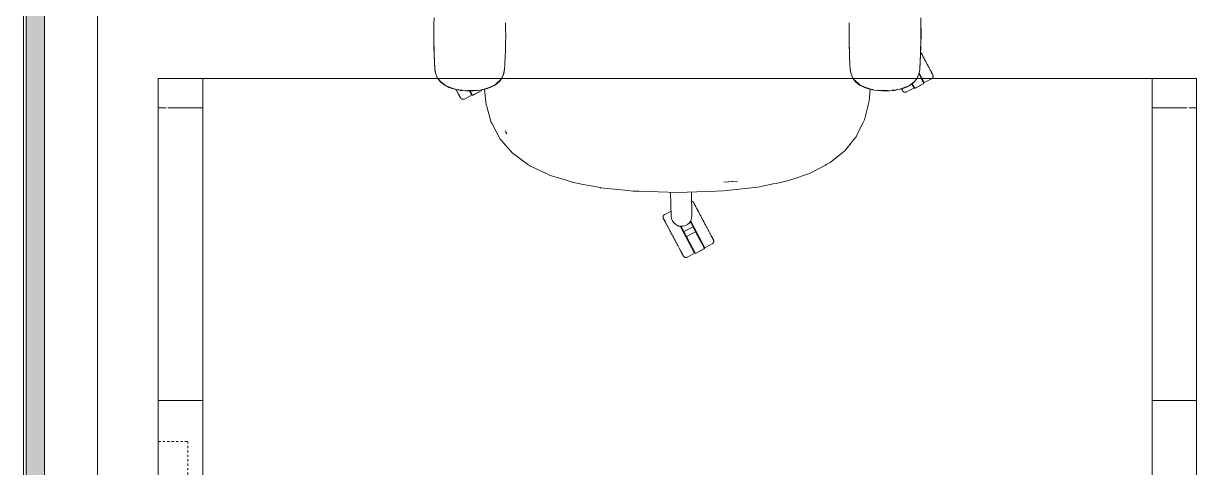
# Model space of a CAD drawing. Header units: millimetres. Extents: x 155927 to 295199, y -4084 to 97293.
# Drawn here: x 162751 to 164333, y 17611 to 18211 of the extents above; entities that cross this region are included whole.
import ezdxf

# ---------------------------------------------------------------- set-up
doc = ezdxf.new("R2010")
doc.units = ezdxf.units.MM
doc.header["$MEASUREMENT"] = 0
doc.linetypes.add('Dash', pattern=[6, 3, -3])
for name, color, linetype, lineweight in [('A-GLAZ-CURT', 7, 'CONTINUOUS', 9), ('A-GLAZ-CWMG', 7, 'CONTINUOUS', 9), ('G-IMPT', 8, 'CONTINUOUS', 9), ('I-FURN', 8, 'CONTINUOUS', 9), ('I-FURN-HDLN', 8, 'Dash', 9)]:
    doc.layers.add(name, color=color, linetype=linetype, lineweight=lineweight)

msp = doc.modelspace()

# ---------------------------------------------------------------- hatches: boundary and pattern name
at = {"layer": 'A-GLAZ-CURT'}
msp.add_hatch(color=256, dxfattribs=at).paths.add_polyline_path([(162779.3, 17507.6), (162779.3, 18357.6), (162754.3, 18357.6), (162754.3, 17507.6)], flags=0)

# ---------------------------------------------------------------- linework, layer by layer
at = {"layer": 'A-GLAZ-CURT', "lineweight": 20}
for p, q in [((162754.3, 18357.6), (162754.3, 17507.6)), ((162779.3, 17507.6), (162779.3, 18357.6))]:
    msp.add_line(p, q, dxfattribs=at)
at = {"layer": 'A-GLAZ-CWMG'}
for p, q in [((162750.8, 17507.6), (162750.8, 18357.6)), ((162850.8, 17507.6), (162850.8, 18357.6))]:
    msp.add_line(p, q, dxfattribs=at)
at = {"layer": 'G-IMPT'}
for p, q in [((163304.2, 18210.1), (163304.1, 18199.3)), ((163304.2, 18210.1), (163304.4, 18218.6)), ((163304.2, 18210.1), (163304.2, 18190)), ((163304.2, 18210.1), (163304.3, 18180.1)), ((163401, 18211.5), (163401, 18206)), ((163864.2, 18211.5), (163864.2, 18206)), ((163961, 18210.1), (163960.8, 18218.6)), ((163961, 18210.1), (163960.9, 18180.1)), ((163961, 18210.1), (163961, 18190)), ((163961, 18210.1), (163961.1, 18199.3)), ((163304.3, 18180.1), (163304.1, 18199.3)), ((163401.1, 18191.3), (163401, 18206)), ((163401, 18186.8), (163401.1, 18191.3)), ((163864.2, 18191.3), (163864.2, 18206)), ((163864.2, 18186.8), (163864.2, 18191.3)), ((163960.9, 18180.1), (163961.1, 18199.3)), ((163304.2, 18190), (163304.2, 18187.9)), ((163304.2, 18190), (163304.3, 18180.1)), ((163304.2, 18190), (163304.7, 18168.6)), ((163304.2, 18190), (163304.6, 18169.8)), ((163304.3, 18180.1), (163304.7, 18168.6)), ((163401, 18186.8), (163400.6, 18171.1)), ((163400.7, 18174.5), (163400.8, 18177.9)), ((163400.8, 18180.1), (163400.8, 18177.9)), ((163864.2, 18186.8), (163864.6, 18171.1)), ((163864.4, 18180.1), (163864.4, 18177.9)), ((163864.5, 18174.5), (163864.4, 18177.9)), ((163961, 18190), (163960.5, 18168.6)), ((163960.9, 18180.1), (163960.5, 18168.6)), ((163961, 18190), (163960.6, 18169.8)), ((163961, 18190), (163960.9, 18180.1)), ((163961, 18190), (163961, 18187.9)), ((163961, 18187.9), (163961, 18186)), ((163304.7, 18168.6), (163304.6, 18169.8)), ((163304.6, 18169.8), (163305.7, 18148)), ((163304.6, 18169.8), (163305.6, 18149.6)), ((163304.7, 18168.6), (163305.7, 18148)), ((163399.9, 18155), (163400.5, 18167.6)), ((163400.6, 18171.1), (163400.5, 18167.6)), ((163864.6, 18171.1), (163864.7, 18167.6)), ((163865.3, 18155), (163864.7, 18167.6)), ((163960.6, 18169.8), (163959.5, 18148)), ((163960.5, 18168.6), (163959.5, 18148)), ((163960.6, 18169.8), (163959.6, 18149.6)), ((163960.5, 18168.6), (163960.6, 18169.8)), ((163305.7, 18148), (163305.6, 18149.6)), ((163305.7, 18148), (163306, 18146.3)), ((163306.4, 18144.1), (163305.8, 18148)), ((163306.4, 18143.9), (163306, 18146.3)), ((163306.4, 18144.1), (163308.8, 18137.9)), ((163306.4, 18143.9), (163306.8, 18142.6)), ((163399.1, 18145.4), (163398, 18141.4)), ((163398.2, 18142.2), (163399.6, 18149.6)), ((163399.6, 18149.4), (163399.1, 18145.4)), ((163399.9, 18155), (163399.6, 18149.4)), ((163865.3, 18155), (163865.6, 18149.4)), ((163867, 18142.2), (163865.6, 18149.6)), ((163865.6, 18149.4), (163866.1, 18145.4)), ((163866.1, 18145.4), (163867.2, 18141.4)), ((163958.8, 18144.1), (163956.4, 18137.9)), ((163958.8, 18143.9), (163958.4, 18142.6)), ((163958.8, 18144.1), (163959.4, 18148)), ((163958.8, 18143.9), (163959.2, 18146.3)), ((163959.5, 18148), (163959.2, 18146.3)), ((163959.5, 18148), (163959.6, 18149.6)), ((163308.2, 18139), (163306.8, 18142.6)), ((163308.2, 18139), (163309.4, 18136.7)), ((163308.8, 18137.9), (163309.7, 18136.7)), ((163309.4, 18136.7), (163310.1, 18135.5)), ((163309.7, 18136.7), (163313, 18132.3)), ((163310.1, 18135.5), (163313.2, 18131.8)), ((163313, 18132.3), (163319.8, 18127.1)), ((163316.2, 18129.1), (163313.2, 18131.8)), ((163320.3, 18126.5), (163316.2, 18129.1)), ((163384.3, 18126.8), (163385.8, 18127.7)), ((163384.8, 18126.4), (163386.2, 18127.2)), ((163389.7, 18129.7), (163386.2, 18127.2)), ((163386.6, 18128.2), (163389.7, 18130)), ((163387.6, 18128.8), (163395, 18135.7)), ((163387.6, 18128.8), (163389.1, 18130.1)), ((163389.3, 18130.3), (163392.8, 18133.3)), ((163389.7, 18130), (163395, 18135.7)), ((163392.7, 18132.5), (163389.7, 18129.7)), ((163392.7, 18132.5), (163393.8, 18133.9)), ((163395, 18135.7), (163392.8, 18133.3)), ((163395.8, 18136.7), (163393.8, 18133.9)), ((163396.1, 18138), (163395.5, 18136.7)), ((163396, 18137.1), (163398, 18141.4)), ((163396.1, 18138), (163398.2, 18142.2)), ((163869.1, 18138), (163867, 18142.2)), ((163869.2, 18137.1), (163867.2, 18141.4)), ((163869.1, 18138), (163869.7, 18136.7)), ((163869.4, 18136.7), (163871.4, 18133.9)), ((163875.5, 18130), (163870.2, 18135.7)), ((163877.6, 18128.8), (163870.2, 18135.7)), ((163870.2, 18135.7), (163872.4, 18133.3)), ((163872.5, 18132.5), (163871.4, 18133.9)), ((163875.9, 18130.3), (163872.4, 18133.3)), ((163872.5, 18132.5), (163875.5, 18129.7)), ((163878.6, 18128.2), (163875.5, 18130)), ((163875.5, 18129.7), (163879, 18127.2)), ((163877.6, 18128.8), (163876.1, 18130.1)), ((163880.4, 18126.4), (163879, 18127.2)), ((163880.9, 18126.8), (163879.4, 18127.7)), ((163944.9, 18126.5), (163949, 18129.1)), ((163952.2, 18132.3), (163945.4, 18127.1)), ((163949, 18129.1), (163952, 18131.8)), ((163955.1, 18135.5), (163952, 18131.8)), ((163955.5, 18136.7), (163952.2, 18132.3)), ((163955.8, 18136.7), (163955.1, 18135.5)), ((163956.4, 18137.9), (163955.5, 18136.7)), ((163957, 18139), (163955.8, 18136.7)), ((163957, 18139), (163958.4, 18142.6)), ((163319.8, 18127.1), (163324.2, 18125.2)), ((163320.3, 18126.5), (163324.4, 18124.5)), ((163329.8, 18122.9), (163324.2, 18125.2)), ((163328.7, 18122.9), (163324.4, 18124.5)), ((163328.7, 18122.9), (163334.2, 18121.5)), ((163329.8, 18122.9), (163333.3, 18122.2)), ((163340.1, 18120.5), (163334.2, 18121.5)), ((163336, 18121.6), (163339.8, 18120.9)), ((163339.8, 18120.9), (163343, 18120.7)), ((163340.1, 18120.5), (163346.3, 18119.9)), ((163352.6, 18119.7), (163346.3, 18119.9)), ((163349.5, 18120.3), (163352.6, 18120.1)), ((163359.8, 18120.3), (163352.6, 18120.1)), ((163357.1, 18119.8), (163352.6, 18119.7)), ((163357.1, 18119.8), (163364.4, 18120.4)), ((163359.8, 18120.3), (163362.5, 18120.7)), ((163371.2, 18121.5), (163364.4, 18120.4)), ((163368.7, 18121.6), (163372, 18122)), ((163375.1, 18122.5), (163371.2, 18121.5)), ((163372, 18122), (163381.4, 18125.1)), ((163372.5, 18122.2), (163374.9, 18100.9)), ((163375.1, 18122.5), (163380.2, 18124.2)), ((163380.2, 18124.2), (163384.8, 18126.4)), ((163381.4, 18125.1), (163383.9, 18126.5)), ((163885, 18124.2), (163880.4, 18126.4)), ((163883.8, 18125.1), (163881.3, 18126.5)), ((163893.2, 18122), (163883.8, 18125.1)), ((163890.1, 18122.5), (163885, 18124.2)), ((163890.1, 18122.5), (163894, 18121.5)), ((163892.6, 18122.2), (163891.1, 18106.3)), ((163896.5, 18121.6), (163893.2, 18122)), ((163894, 18121.5), (163900.8, 18120.4)), ((163908.1, 18119.8), (163900.8, 18120.4)), ((163905.4, 18120.3), (163902.7, 18120.7)), ((163905.4, 18120.3), (163912.6, 18120.1)), ((163908.1, 18119.8), (163912.6, 18119.7)), ((163915.7, 18120.3), (163912.6, 18120.1)), ((163912.6, 18119.7), (163918.9, 18119.9)), ((163925.1, 18120.5), (163918.9, 18119.9)), ((163925.4, 18120.9), (163922.2, 18120.7)), ((163925.1, 18120.5), (163931, 18121.5)), ((163929.2, 18121.6), (163925.4, 18120.9)), ((163936.5, 18122.9), (163931, 18121.5)), ((163935.4, 18122.9), (163931.9, 18122.2)), ((163935.4, 18122.9), (163941, 18125.2)), ((163936.5, 18122.9), (163940.8, 18124.5)), ((163944.9, 18126.5), (163940.8, 18124.5)), ((163945.4, 18127.1), (163941, 18125.2)), ((163375.6, 18098.6), (163374.9, 18100.9)), ((163375.6, 18098.6), (163381.6, 18077.3)), ((163884.8, 18080.7), (163889.2, 18098.6)), ((163889.2, 18098.6), (163889.8, 18101)), ((163891.1, 18106.3), (163889.8, 18101)), ((163882.7, 18076.3), (163884.8, 18080.7)), ((163381.6, 18077.3), (163382.2, 18076.2)), ((163382.2, 18076.2), (163388.2, 18064.9)), ((163388.2, 18064.9), (163393.8, 18054.5)), ((163402.4, 18061.8), (163400.4, 18065.7)), ((163401.2, 18064.1), (163400.4, 18065.7)), ((163402.4, 18061.8), (163401.2, 18064.1)), ((163873.5, 18057.7), (163877, 18064.9)), ((163882.7, 18076.3), (163877, 18064.9)), ((163394.4, 18053.8), (163393.8, 18054.5)), ((163407.4, 18039), (163394.4, 18053.8)), ((163870.5, 18054), (163858.4, 18039.1)), ((163870.5, 18054), (163873.5, 18057.7)), ((163407.4, 18039), (163410.3, 18035.8)), ((163411.2, 18035.1), (163410.3, 18035.8)), ((163430.7, 18020.5), (163411.2, 18035.1)), ((163838.6, 18023.1), (163853.7, 18035.3)), ((163858.4, 18039.1), (163853.7, 18035.3)), ((163430.7, 18020.5), (163431.5, 18020)), ((163431.5, 18020), (163433.1, 18019.1)), ((163433.8, 18018.7), (163433.1, 18019.1)), ((163433.8, 18018.7), (163453.4, 18009.4)), ((163832.1, 18019.7), (163812.6, 18009.4)), ((163832.1, 18019.7), (163833.4, 18020.4)), ((163838.6, 18023.1), (163833.4, 18020.4)), ((163453.4, 18009.4), (163454.3, 18009)), ((163461.1, 18005.8), (163454.3, 18009)), ((163461.1, 18005.8), (163478.4, 18000.5)), ((163786.8, 18000.4), (163810.9, 18008.5)), ((163812.6, 18009.4), (163810.9, 18008.5)), ((163478.4, 18000.5), (163492, 17996.3)), ((163492, 17996.3), (163499.6, 17994.8)), ((163503.2, 17994.1), (163499.6, 17994.8)), ((163503.2, 17994.1), (163528.6, 17989.2)), ((163529.1, 17989.1), (163528.6, 17989.2)), ((163529.1, 17989.1), (163566.1, 17985.3)), ((163566.1, 17985.3), (163573.1, 17984.6)), ((163684.8, 17984.5), (163694.7, 17984.8)), ((163699.1, 17985.3), (163694.7, 17984.8)), ((163695.2, 17996.7), (163713.5, 17997.9)), ((163695.2, 17996.7), (163706.6, 17997.3)), ((163699.1, 17985.3), (163736.5, 17989.4)), ((163713.5, 17997.9), (163706.6, 17997.3)), ((163740.9, 17989.9), (163736.5, 17989.4)), ((163761.9, 17994.2), (163740.9, 17989.9)), ((163761.9, 17994.2), (163765.6, 17995)), ((163765.6, 17995), (163779.4, 17997.9)), ((163786.8, 18000.4), (163779.4, 17997.9)), ((163580.4, 17984.4), (163573.1, 17984.6)), ((163632.6, 17982.7), (163580.4, 17984.4)), ((163684.8, 17984.5), (163632.6, 17982.7))]:
    msp.add_line(p, q, dxfattribs=at)
at = {"layer": 'I-FURN'}
for p, q in [((163961, 18171.5), (163960.5, 18172.5)), ((163960.7, 18172), (163961.3, 18171)), ((163961.5, 18170.5), (163961, 18171.5)), ((163961.3, 18171), (163961.8, 18170)), ((163962.1, 18169.5), (163961.5, 18170.5)), ((163961.8, 18170), (163962.3, 18169)), ((163962.6, 18168.5), (163962.1, 18169.5)), ((163962.3, 18169), (163962.9, 18168)), ((163963.1, 18167.5), (163962.6, 18168.5)), ((163962.9, 18168), (163963.4, 18167)), ((163963.7, 18166.5), (163963.1, 18167.5)), ((163963.4, 18167), (163963.9, 18166)), ((163964.2, 18165.5), (163963.7, 18166.5)), ((163963.9, 18166), (163964.5, 18165)), ((163964.7, 18164.5), (163964.2, 18165.5)), ((163964.5, 18165), (163965, 18164)), ((163965.3, 18163.5), (163964.7, 18164.5)), ((163965, 18164), (163965.5, 18163)), ((163965.8, 18162.5), (163965.3, 18163.5)), ((163965.5, 18163), (163966.1, 18162)), ((163966.3, 18161.5), (163965.8, 18162.5)), ((163966.1, 18162), (163966.6, 18161)), ((163966.9, 18160.5), (163966.3, 18161.5)), ((163966.6, 18161), (163967.1, 18160.1)), ((163967.4, 18159.5), (163966.9, 18160.5)), ((163967.1, 18160.1), (163967.6, 18159.1)), ((163967.9, 18158.6), (163967.4, 18159.5)), ((163967.6, 18159.1), (163968.1, 18158.1)), ((163962.5, 18136.6), (163958.8, 18143.7)), ((163968.4, 18157.6), (163967.9, 18158.6)), ((163968.1, 18158.1), (163968.6, 18157.2)), ((163968.9, 18156.7), (163968.4, 18157.6)), ((163968.6, 18157.2), (163969.1, 18156.3)), ((163969.4, 18155.8), (163968.9, 18156.7)), ((163969.1, 18156.3), (163969.6, 18155.4)), ((163969.8, 18154.9), (163969.4, 18155.8)), ((163969.6, 18155.4), (163970.1, 18154.5)), ((163970.3, 18154), (163969.8, 18154.9)), ((163970.1, 18154.5), (163970.5, 18153.6)), ((163970.8, 18153.2), (163970.3, 18154)), ((163970.5, 18153.6), (163971, 18152.8)), ((163971.2, 18152.3), (163970.8, 18153.2)), ((163971.6, 18151.5), (163971.2, 18152.3)), ((163972.1, 18150.7), (163971.6, 18151.5)), ((163972.5, 18150), (163972.1, 18150.7)), ((163972.8, 18149.2), (163972.5, 18150)), ((163973.2, 18148.5), (163972.8, 18149.2)), ((163973.6, 18147.8), (163973.2, 18148.5)), ((163973.9, 18147.2), (163973.6, 18147.8)), ((163974.3, 18146.6), (163973.9, 18147.2)), ((163974.6, 18146), (163974.3, 18146.6)), ((163974.4, 18146.3), (163974.7, 18145.7)), ((163974.9, 18145.4), (163974.6, 18146)), ((163974.7, 18145.7), (163975, 18145.2)), ((163975.1, 18144.9), (163974.9, 18145.4)), ((163975, 18145.2), (163975.3, 18144.7)), ((163975.4, 18144.4), (163975.1, 18144.9)), ((163975.3, 18144.7), (163975.5, 18144.2)), ((163975.6, 18144), (163975.4, 18144.4)), ((163975.5, 18144.2), (163975.7, 18143.8)), ((163975.8, 18143.6), (163975.6, 18144)), ((163975.7, 18143.8), (163975.9, 18143.4)), ((163976, 18143.2), (163975.8, 18143.6)), ((163975.9, 18143.4), (163976.1, 18143.1)), ((163976.2, 18142.9), (163976, 18143.2)), ((163976.1, 18143.1), (163976.3, 18142.7)), ((162932.6, 17702.1), (162932.6, 18136.7)), ((162932.6, 18136.7), (162932.6, 18096.7)), ((162992.6, 18136.7), (162932.6, 18136.7)), ((162992.6, 18136.7), (162932.6, 18136.7)), ((164332.6, 18136.7), (162932.6, 18136.7)), ((162932.6, 18136.7), (162932.6, 17336.7)), ((162932.6, 17336.7), (162932.6, 18136.7)), ((162932.6, 18136.7), (164332.6, 18136.7)), ((162992.6, 18097.2), (162992.6, 18136.7)), ((162992.6, 18136.7), (162992.6, 17702.1)), ((163951.4, 18123.5), (163948.7, 18128.7)), ((163952.7, 18123.3), (163949.8, 18128.6)), ((163965, 18129.9), (163952.7, 18123.3)), ((163952.7, 18123.1), (163965.1, 18129.7)), ((163958.4, 18142.4), (163961.2, 18137)), ((163961.5, 18136.6), (163965, 18129.9)), ((163965.5, 18131), (163962.7, 18136.3)), ((163965.5, 18131), (163975.2, 18136.2)), ((163975.3, 18136.2), (163975.2, 18136.2)), ((163975.4, 18136.3), (163975.3, 18136.2)), ((163975.6, 18136.3), (163975.4, 18136.3)), ((163975.7, 18136.4), (163975.6, 18136.3)), ((163975.8, 18136.5), (163975.7, 18136.4)), ((163975.9, 18136.6), (163975.8, 18136.5)), ((163976.1, 18136.7), (163975.9, 18136.6)), ((163976.2, 18136.8), (163976.1, 18136.7)), ((163976.4, 18142.6), (163976.2, 18142.9)), ((163976.3, 18137), (163976.2, 18136.8)), ((163976.3, 18142.7), (163976.4, 18142.5)), ((163976.4, 18137.1), (163976.3, 18137)), ((163976.5, 18142.3), (163976.4, 18142.6)), ((163976.4, 18142.5), (163976.6, 18142.2)), ((163976.5, 18137.2), (163976.4, 18137.1)), ((163976.6, 18142.1), (163976.5, 18142.3)), ((163976.6, 18137.3), (163976.5, 18137.2)), ((163976.6, 18142.2), (163976.7, 18142)), ((163976.7, 18141.9), (163976.6, 18142.1)), ((163976.7, 18137.5), (163976.6, 18137.3)), ((163976.7, 18142), (163976.8, 18141.9)), ((163976.8, 18141.8), (163976.7, 18141.9)), ((163976.8, 18137.6), (163976.7, 18137.5)), ((163976.8, 18141.9), (163976.8, 18141.7)), ((163976.9, 18141.7), (163976.8, 18141.8)), ((163976.8, 18141.7), (163976.9, 18141.6)), ((163976.9, 18137.7), (163976.8, 18137.6)), ((163976.9, 18141.6), (163976.9, 18141.7)), ((163976.9, 18141.6), (163977, 18141.5)), ((163976.9, 18141.6), (163976.9, 18141.6)), ((163976.9, 18141.6), (163976.9, 18141.6)), ((163976.9, 18141.6), (163976.9, 18141.6)), ((163977, 18138), (163976.9, 18137.9)), ((163976.9, 18137.9), (163976.9, 18137.7)), ((163977, 18141.5), (163977, 18141.3)), ((163977, 18141.3), (163977.1, 18141.2)), ((163977.1, 18138.2), (163977, 18138)), ((163977.1, 18141.2), (163977.2, 18141)), ((163977.2, 18138.5), (163977.1, 18138.3)), ((163977.1, 18138.3), (163977.1, 18138.2)), ((163977.2, 18141), (163977.2, 18140.9)), ((163977.2, 18140.9), (163977.2, 18140.7)), ((163977.2, 18140.7), (163977.3, 18140.5)), ((163977.3, 18138.8), (163977.2, 18138.6)), ((163977.2, 18138.6), (163977.2, 18138.5)), ((163977.3, 18140.5), (163977.3, 18140.4)), ((163977.3, 18140.4), (163977.3, 18140.2)), ((163977.3, 18140.2), (163977.4, 18140.1)), ((163977.4, 18139.4), (163977.3, 18139.3)), ((163977.3, 18139.3), (163977.3, 18139.1)), ((163977.3, 18139.1), (163977.3, 18138.9)), ((163977.3, 18138.9), (163977.3, 18138.8)), ((163977.4, 18140.1), (163977.4, 18139.9)), ((163977.4, 18139.9), (163977.4, 18139.7)), ((163977.4, 18139.7), (163977.4, 18139.6)), ((163977.4, 18139.6), (163977.4, 18139.4)), ((164272.6, 17702.1), (164272.6, 18136.7)), ((164272.6, 18136.7), (164272.6, 18096.7)), ((164332.6, 18136.7), (164272.6, 18136.7)), ((164332.6, 18136.7), (164272.6, 18136.7)), ((164332.6, 18096.7), (164332.6, 18136.7)), ((164332.6, 18136.7), (164332.6, 17702.1)), ((164332.6, 17336.7), (164332.6, 18136.7)), ((164332.6, 18136.7), (164332.6, 17336.7)), ((163334.1, 18121.7), (163334.5, 18120.9)), ((163334.5, 18120.9), (163334.9, 18120.1)), ((163334.9, 18120.1), (163335.3, 18119.3)), ((163335.3, 18119.3), (163335.7, 18118.5)), ((163335.7, 18118.5), (163336.1, 18117.8)), ((163336.1, 18117.8), (163336.5, 18117.1)), ((163336.5, 18117.1), (163336.8, 18116.4)), ((163336.8, 18116.4), (163337.2, 18115.8)), ((163337.2, 18115.8), (163337.5, 18115.2)), ((163337.7, 18114.9), (163337.4, 18115.5)), ((163337.5, 18115.2), (163337.8, 18114.6)), ((163338, 18114.3), (163337.7, 18114.9)), ((163337.8, 18114.6), (163338.1, 18114.1)), ((163338.2, 18113.8), (163338, 18114.3)), ((163338.1, 18114.1), (163338.4, 18113.6)), ((163338.5, 18113.4), (163338.2, 18113.8)), ((163338.4, 18113.6), (163338.6, 18113.1)), ((163338.7, 18112.9), (163338.5, 18113.4)), ((163338.6, 18113.1), (163338.8, 18112.7)), ((163338.9, 18112.5), (163338.7, 18112.9)), ((163338.8, 18112.7), (163339, 18112.3)), ((163339.1, 18112.1), (163338.9, 18112.5)), ((163339, 18112.3), (163339.2, 18112)), ((163339.3, 18111.8), (163339.1, 18112.1)), ((163339.2, 18112), (163339.4, 18111.6)), ((163339.5, 18111.5), (163339.3, 18111.8)), ((163339.4, 18111.6), (163339.5, 18111.4)), ((163339.6, 18111.2), (163339.5, 18111.5)), ((163339.5, 18111.4), (163339.7, 18111.1)), ((163345.5, 18108.8), (163355.1, 18114)), ((163355.1, 18114), (163352.1, 18119.6)), ((163356.4, 18113.8), (163353.6, 18119.1)), ((163368.7, 18120.4), (163356.4, 18113.8)), ((163356.5, 18113.6), (163368.8, 18120.2)), ((163368.7, 18120.5), (163368.7, 18120.4)), ((163934.9, 18122.6), (163935.1, 18122.2)), ((163935.2, 18122), (163935, 18122.4)), ((163935.1, 18122.2), (163935.3, 18121.8)), ((163935.4, 18121.6), (163935.2, 18122)), ((163935.3, 18121.8), (163935.5, 18121.5)), ((163935.6, 18121.3), (163935.4, 18121.6)), ((163935.5, 18121.5), (163935.7, 18121.1)), ((163935.8, 18121), (163935.6, 18121.3)), ((163935.7, 18121.1), (163935.8, 18120.9)), ((163935.9, 18120.7), (163935.8, 18121)), ((163935.8, 18120.9), (163936, 18120.6)), ((163936, 18120.5), (163935.9, 18120.7)), ((163936, 18120.6), (163936.1, 18120.4)), ((163936.1, 18120.3), (163936, 18120.5)), ((163936.1, 18120.4), (163936.2, 18120.3)), ((163936.2, 18120.2), (163936.1, 18120.3)), ((163936.2, 18120.3), (163936.2, 18120.1)), ((163936.2, 18120.1), (163936.2, 18120.2)), ((163936.3, 18120), (163936.2, 18120.1)), ((163936.2, 18120.1), (163936.3, 18120.1)), ((163936.3, 18120.1), (163936.3, 18120)), ((163936.4, 18119.8), (163936.3, 18120)), ((163936.3, 18120), (163936.3, 18120)), ((163936.3, 18120), (163936.3, 18120)), ((163936.3, 18120), (163936.3, 18120)), ((163936.5, 18119.7), (163936.4, 18119.8)), ((163936.6, 18119.6), (163936.5, 18119.7)), ((163936.7, 18119.4), (163936.6, 18119.6)), ((163936.8, 18119.3), (163936.7, 18119.4)), ((163936.9, 18119.2), (163936.8, 18119.3)), ((163937, 18119.1), (163936.9, 18119.2)), ((163937.1, 18119), (163937, 18119.1)), ((163937.2, 18118.8), (163937.1, 18119)), ((163937.3, 18118.7), (163937.2, 18118.8)), ((163937.5, 18118.6), (163937.3, 18118.7)), ((163937.6, 18118.6), (163937.5, 18118.6)), ((163937.7, 18118.5), (163937.6, 18118.6)), ((163937.9, 18118.4), (163937.7, 18118.5)), ((163938, 18118.3), (163937.9, 18118.4)), ((163938.2, 18118.2), (163938, 18118.3)), ((163938.3, 18118.2), (163938.2, 18118.2)), ((163938.5, 18118.1), (163938.3, 18118.2)), ((163938.6, 18118.1), (163938.5, 18118.1)), ((163938.8, 18118), (163938.6, 18118.1)), ((163938.9, 18118), (163938.8, 18118)), ((163939.1, 18117.9), (163938.9, 18118)), ((163939.2, 18117.9), (163939.1, 18117.9)), ((163939.4, 18117.9), (163939.2, 18117.9)), ((163939.6, 18117.9), (163939.4, 18117.9)), ((163939.7, 18117.9), (163939.6, 18117.9)), ((163939.9, 18117.9), (163939.7, 18117.9)), ((163940, 18117.9), (163939.9, 18117.9)), ((163940.2, 18117.9), (163940, 18117.9)), ((163940.4, 18117.9), (163940.2, 18117.9)), ((163940.5, 18117.9), (163940.4, 18117.9)), ((163940.7, 18118), (163940.5, 18117.9)), ((163940.8, 18118), (163940.7, 18118)), ((163941, 18118), (163940.8, 18118)), ((163941.1, 18118.1), (163941, 18118)), ((163941.3, 18118.1), (163941.1, 18118.1)), ((163941.4, 18118.2), (163941.3, 18118.1)), ((163941.6, 18118.3), (163941.4, 18118.2)), ((163941.7, 18118.3), (163941.6, 18118.3)), ((163941.7, 18118.3), (163951.4, 18123.5)), ((162932.6, 18096.7), (162932.6, 16576.7)), ((162943.2, 18096.7), (162932.6, 18096.7)), ((162943.2, 18096.7), (162932.6, 18096.7)), ((162992.6, 18096.7), (162945.5, 18096.7)), ((162992.6, 18096.7), (162945.5, 18096.7)), ((162992.6, 16576.7), (162992.6, 18096.7)), ((163339.7, 18111), (163339.6, 18111.2)), ((163339.7, 18111.1), (163339.8, 18110.9)), ((163339.8, 18110.8), (163339.7, 18111)), ((163339.8, 18110.9), (163339.9, 18110.8)), ((163339.9, 18110.7), (163339.8, 18110.8)), ((163339.9, 18110.8), (163339.9, 18110.6)), ((163340, 18110.6), (163339.9, 18110.7)), ((163339.9, 18110.6), (163340, 18110.6)), ((163340, 18110.5), (163340, 18110.6)), ((163340, 18110.6), (163340, 18110.5)), ((163340.1, 18110.3), (163340, 18110.5)), ((163340, 18110.5), (163340, 18110.5)), ((163340, 18110.5), (163340, 18110.5)), ((163340, 18110.5), (163340, 18110.5)), ((163340.2, 18110.2), (163340.1, 18110.3)), ((163340.3, 18110.1), (163340.2, 18110.2)), ((163340.4, 18109.9), (163340.3, 18110.1)), ((163340.5, 18109.8), (163340.4, 18109.9)), ((163340.6, 18109.7), (163340.5, 18109.8)), ((163340.7, 18109.6), (163340.6, 18109.7)), ((163340.8, 18109.5), (163340.7, 18109.6)), ((163340.9, 18109.3), (163340.8, 18109.5)), ((163341.1, 18109.2), (163340.9, 18109.3)), ((163341.2, 18109.1), (163341.1, 18109.2)), ((163341.3, 18109.1), (163341.2, 18109.1)), ((163341.4, 18109), (163341.3, 18109.1)), ((163341.6, 18108.9), (163341.4, 18109)), ((163341.7, 18108.8), (163341.6, 18108.9)), ((163341.9, 18108.7), (163341.7, 18108.8)), ((163342, 18108.7), (163341.9, 18108.7)), ((163342.2, 18108.6), (163342, 18108.7)), ((163342.3, 18108.6), (163342.2, 18108.6)), ((163342.5, 18108.5), (163342.3, 18108.6)), ((163342.6, 18108.5), (163342.5, 18108.5)), ((163342.8, 18108.4), (163342.6, 18108.5)), ((163343, 18108.4), (163342.8, 18108.4)), ((163343.1, 18108.4), (163343, 18108.4)), ((163343.3, 18108.4), (163343.1, 18108.4)), ((163343.4, 18108.4), (163343.3, 18108.4)), ((163343.6, 18108.4), (163343.4, 18108.4)), ((163343.8, 18108.4), (163343.6, 18108.4)), ((163343.9, 18108.4), (163343.8, 18108.4)), ((163344.1, 18108.4), (163343.9, 18108.4)), ((163344.2, 18108.4), (163344.1, 18108.4)), ((163344.4, 18108.5), (163344.2, 18108.4)), ((163344.6, 18108.5), (163344.4, 18108.5)), ((163344.7, 18108.5), (163344.6, 18108.5)), ((163344.9, 18108.6), (163344.7, 18108.5)), ((163345, 18108.6), (163344.9, 18108.6)), ((163345.2, 18108.7), (163345, 18108.6)), ((163345.3, 18108.8), (163345.2, 18108.7)), ((163345.5, 18108.8), (163345.3, 18108.8)), ((164272.6, 18096.7), (164272.6, 16576.7)), ((164319.7, 18096.7), (164272.6, 18096.7)), ((164319.7, 18096.7), (164272.6, 18096.7)), ((164332.6, 18096.7), (164322, 18096.7)), ((164332.6, 18096.7), (164322, 18096.7)), ((164332.6, 16576.7), (164332.6, 18096.7)), ((163624.1, 17950.7), (163623.5, 17983)), ((163651.5, 17983.4), (163652.1, 17951.2)), ((163651.8, 17971.1), (163652, 17971)), ((163652, 17971), (163652.1, 17971)), ((163652.1, 17971), (163652.3, 17970.9)), ((163652.3, 17970.9), (163652.4, 17970.9)), ((163652.4, 17970.9), (163652.6, 17970.8)), ((163652.6, 17970.8), (163652.7, 17970.7)), ((163652.7, 17970.7), (163652.8, 17970.6)), ((163652.8, 17970.6), (163653, 17970.6)), ((163653, 17970.6), (163653.1, 17970.5)), ((163653.1, 17970.5), (163653.3, 17970.4)), ((163653.3, 17970.4), (163653.4, 17970.3)), ((163653.4, 17970.3), (163653.5, 17970.2)), ((163653.5, 17970.2), (163653.6, 17970.1)), ((163653.6, 17970.1), (163653.7, 17970)), ((163653.7, 17970), (163653.9, 17969.8)), ((163653.9, 17969.8), (163654, 17969.7)), ((163654, 17969.7), (163654.1, 17969.6)), ((163654.1, 17969.6), (163654.2, 17969.5)), ((163654.2, 17969.5), (163654.2, 17969.3)), ((163654.2, 17969.3), (163654.3, 17969.2)), ((163654.3, 17969.2), (163654.4, 17969.1)), ((163654.4, 17969.1), (163654.4, 17969)), ((163654.4, 17969), (163654.4, 17969)), ((163654.4, 17969), (163654.5, 17968.9)), ((163654.5, 17969), (163654.4, 17969)), ((163654.4, 17969), (163654.4, 17969)), ((163654.5, 17968.9), (163654.5, 17969)), ((163654.5, 17968.9), (163654.5, 17968.8)), ((163624.3, 17957.6), (163615.5, 17952.9)), ((163654.6, 17968.8), (163654.5, 17968.9)), ((163654.5, 17968.8), (163654.6, 17968.7)), ((163654.7, 17968.6), (163654.6, 17968.8)), ((163654.6, 17968.7), (163654.7, 17968.5)), ((163654.8, 17968.4), (163654.7, 17968.6)), ((163654.7, 17968.5), (163654.8, 17968.3)), ((163654.9, 17968.2), (163654.8, 17968.4)), ((163654.8, 17968.3), (163655, 17968)), ((163655, 17967.9), (163654.9, 17968.2)), ((163655, 17968), (163655.1, 17967.7)), ((163655.2, 17967.6), (163655, 17967.9)), ((163655.1, 17967.7), (163655.3, 17967.4)), ((163655.4, 17967.2), (163655.2, 17967.6)), ((163655.3, 17967.4), (163655.5, 17967)), ((163655.6, 17966.8), (163655.4, 17967.2)), ((163655.5, 17967), (163655.7, 17966.6)), ((163655.8, 17966.4), (163655.6, 17966.8)), ((163655.7, 17966.6), (163655.9, 17966.2)), ((163656.1, 17965.9), (163655.8, 17966.4)), ((163655.9, 17966.2), (163656.2, 17965.7)), ((163656.3, 17965.4), (163656.1, 17965.9)), ((163656.2, 17965.7), (163656.5, 17965.2)), ((163656.6, 17964.9), (163656.3, 17965.4)), ((163656.5, 17965.2), (163656.8, 17964.6)), ((163656.9, 17964.3), (163656.6, 17964.9)), ((163656.8, 17964.6), (163657.1, 17964)), ((163657.3, 17963.7), (163656.9, 17964.3)), ((163657.6, 17963.1), (163657.3, 17963.7)), ((163657.9, 17962.4), (163657.6, 17963.1)), ((163658.3, 17961.7), (163657.9, 17962.4)), ((163658.7, 17961), (163658.3, 17961.7)), ((163659.1, 17960.3), (163658.7, 17961)), ((163659.5, 17959.5), (163659.1, 17960.3)), ((163659.9, 17958.7), (163659.5, 17959.5)), ((163660.4, 17957.9), (163659.9, 17958.7)), ((163660.8, 17957), (163660.4, 17957.9)), ((163661.3, 17956.1), (163660.8, 17957)), ((163661.8, 17955.3), (163661.3, 17956.1)), ((163662.2, 17954.3), (163661.8, 17955.3)), ((163662, 17954.8), (163662.5, 17953.9)), ((163662.7, 17953.4), (163662.2, 17954.3)), ((163662.5, 17953.9), (163663, 17953)), ((163663.2, 17952.5), (163662.7, 17953.4)), ((163613.3, 17949.4), (163613.4, 17949.6)), ((163613.3, 17949.3), (163613.3, 17949.4)), ((163613.3, 17949.1), (163613.3, 17949.3)), ((163613.4, 17949), (163613.3, 17949.1)), ((163613.4, 17950.1), (163613.5, 17950.2)), ((163613.4, 17949.9), (163613.4, 17950.1)), ((163613.4, 17949.8), (163613.4, 17949.9)), ((163613.4, 17949.6), (163613.4, 17949.8)), ((163613.4, 17948.8), (163613.4, 17949)), ((163613.4, 17948.6), (163613.4, 17948.8)), ((163613.4, 17948.5), (163613.4, 17948.6)), ((163613.5, 17948.3), (163613.4, 17948.5)), ((163613.5, 17950.6), (163613.6, 17950.7)), ((163613.5, 17950.4), (163613.5, 17950.6)), ((163613.5, 17950.2), (163613.5, 17950.4)), ((163613.5, 17948.2), (163613.5, 17948.3)), ((163613.6, 17948), (163613.5, 17948.2)), ((163613.6, 17950.9), (163613.7, 17951)), ((163613.6, 17950.7), (163613.6, 17950.9)), ((163613.6, 17947.9), (163613.6, 17948)), ((163613.7, 17947.7), (163613.6, 17947.9)), ((163613.7, 17951), (163613.8, 17951.1)), ((163613.7, 17947.6), (163613.7, 17947.7)), ((163613.8, 17947.4), (163613.7, 17947.6)), ((163613.8, 17951.1), (163613.9, 17951.3)), ((163613.9, 17947.3), (163613.8, 17947.4)), ((163613.8, 17947.4), (163613.8, 17947.4)), ((163613.8, 17947.4), (163613.8, 17947.4)), ((163613.8, 17947.4), (163613.8, 17947.4)), ((163613.8, 17947.4), (163613.9, 17947.3)), ((163613.9, 17951.4), (163614, 17951.6)), ((163613.9, 17951.3), (163613.9, 17951.4)), ((163614, 17947.2), (163613.9, 17947.3)), ((163613.9, 17947.3), (163613.9, 17947.2)), ((163613.9, 17947.2), (163614, 17947.1)), ((163614, 17951.6), (163614.1, 17951.7)), ((163614, 17947), (163614, 17947.2)), ((163614, 17947.1), (163614.1, 17946.9)), ((163614.1, 17946.8), (163614, 17947)), ((163614.1, 17951.7), (163614.2, 17951.8)), ((163614.1, 17946.9), (163614.2, 17946.7)), ((163614.3, 17946.6), (163614.1, 17946.8)), ((163614.2, 17951.8), (163614.3, 17951.9)), ((163614.2, 17946.7), (163614.3, 17946.4)), ((163614.3, 17951.9), (163614.4, 17952.1)), ((163614.4, 17946.3), (163614.3, 17946.6)), ((163614.3, 17946.4), (163614.5, 17946.1)), ((163614.4, 17952.1), (163614.5, 17952.2)), ((163614.6, 17946), (163614.4, 17946.3)), ((163614.5, 17952.2), (163614.7, 17952.3)), ((163614.5, 17946.1), (163614.7, 17945.8)), ((163614.8, 17945.6), (163614.6, 17946)), ((163614.7, 17952.3), (163614.8, 17952.4)), ((163614.7, 17945.8), (163614.9, 17945.4)), ((163614.8, 17952.4), (163614.9, 17952.5)), ((163615, 17945.2), (163614.8, 17945.6)), ((163614.9, 17952.5), (163615, 17952.6)), ((163614.9, 17945.4), (163615.1, 17945)), ((163615, 17952.6), (163615.2, 17952.7)), ((163615.2, 17944.8), (163615, 17945.2)), ((163615.1, 17945), (163615.3, 17944.6)), ((163615.2, 17952.7), (163615.3, 17952.8)), ((163615.5, 17944.3), (163615.2, 17944.8)), ((163615.3, 17952.8), (163615.4, 17952.9)), ((163615.3, 17944.6), (163615.6, 17944.1)), ((163615.4, 17952.9), (163615.5, 17952.9)), ((163615.7, 17943.8), (163615.5, 17944.3)), ((163615.6, 17944.1), (163615.9, 17943.6)), ((163616, 17943.3), (163615.7, 17943.8)), ((163615.9, 17943.6), (163616.2, 17943)), ((163616.3, 17942.7), (163616, 17943.3)), ((163616.2, 17943), (163616.5, 17942.5)), ((163616.5, 17942.5), (163616.8, 17941.8)), ((163616.8, 17941.8), (163617.1, 17941.2)), ((163617.1, 17941.2), (163617.5, 17940.5)), ((163617.5, 17940.5), (163617.9, 17939.8)), ((163617.9, 17939.8), (163618.3, 17939.1)), ((163618.3, 17939.1), (163618.7, 17938.3)), ((163618.7, 17938.3), (163619.1, 17937.5)), ((163619.1, 17937.5), (163619.5, 17936.7)), ((163624.6, 17947.3), (163624.1, 17950.7)), ((163625.8, 17944.2), (163624.6, 17947.3)), ((163627.8, 17941.5), (163625.8, 17944.2)), ((163630.4, 17939.3), (163627.8, 17941.5)), ((163633.4, 17937.8), (163630.4, 17939.3)), ((163636.7, 17937), (163633.4, 17937.8)), ((163655.7, 17900.6), (163636.2, 17937.4)), ((163643.3, 17937.9), (163640, 17937.1)), ((163646.2, 17939.6), (163643.3, 17937.9)), ((163648.7, 17941.8), (163646.2, 17939.6)), ((163650.6, 17944.6), (163648.7, 17941.8)), ((163649.9, 17943.5), (163653.7, 17936.4)), ((163669.8, 17908.1), (163650.3, 17944.9)), ((163651.7, 17947.8), (163650.6, 17944.6)), ((163652.1, 17951.2), (163651.7, 17947.8)), ((163663, 17953), (163663.5, 17952)), ((163663.7, 17951.5), (163663.2, 17952.5)), ((163663.5, 17952), (163664, 17951.1)), ((163664.2, 17950.6), (163663.7, 17951.5)), ((163664, 17951.1), (163664.5, 17950.1)), ((163664.8, 17949.6), (163664.2, 17950.6)), ((163664.5, 17950.1), (163665, 17949.1)), ((163665.3, 17948.6), (163664.8, 17949.6)), ((163665, 17949.1), (163665.5, 17948.2)), ((163665.8, 17947.6), (163665.3, 17948.6)), ((163665.5, 17948.2), (163666.1, 17947.2)), ((163666.3, 17946.6), (163665.8, 17947.6)), ((163666.1, 17947.2), (163666.6, 17946.2)), ((163666.9, 17945.6), (163666.3, 17946.6)), ((163666.6, 17946.2), (163667.1, 17945.2)), ((163667.4, 17944.6), (163666.9, 17945.6)), ((163667.1, 17945.2), (163667.7, 17944.2)), ((163667.9, 17943.6), (163667.4, 17944.6)), ((163667.7, 17944.2), (163668.2, 17943.2)), ((163668.5, 17942.6), (163667.9, 17943.6)), ((163668.2, 17943.2), (163668.7, 17942.1)), ((163669, 17941.6), (163668.5, 17942.6)), ((163668.7, 17942.1), (163669.3, 17941.1)), ((163669.5, 17940.6), (163669, 17941.6)), ((163669.3, 17941.1), (163669.8, 17940.1)), ((163670.1, 17939.6), (163669.5, 17940.6)), ((163669.8, 17940.1), (163670.3, 17939.2)), ((163670.6, 17938.6), (163670.1, 17939.6)), ((163670.3, 17939.2), (163670.8, 17938.2)), ((163671.1, 17937.6), (163670.6, 17938.6)), ((163670.8, 17938.2), (163671.4, 17937.2)), ((163671.6, 17936.7), (163671.1, 17937.6)), ((163619.5, 17936.7), (163620, 17935.9)), ((163620.2, 17935.4), (163619.8, 17936.3)), ((163620, 17935.9), (163620.4, 17935)), ((163620.7, 17934.5), (163620.2, 17935.4)), ((163620.4, 17935), (163620.9, 17934.1)), ((163621.1, 17933.7), (163620.7, 17934.5)), ((163620.9, 17934.1), (163621.4, 17933.2)), ((163621.6, 17932.7), (163621.1, 17933.7)), ((163621.4, 17933.2), (163621.8, 17932.3)), ((163622.1, 17931.8), (163621.6, 17932.7)), ((163621.8, 17932.3), (163622.3, 17931.4)), ((163622.6, 17930.9), (163622.1, 17931.8)), ((163622.3, 17931.4), (163622.8, 17930.5)), ((163623.1, 17929.9), (163622.6, 17930.9)), ((163622.8, 17930.5), (163623.4, 17929.5)), ((163623.6, 17929), (163623.1, 17929.9)), ((163623.4, 17929.5), (163623.9, 17928.5)), ((163624.1, 17928), (163623.6, 17929)), ((163623.9, 17928.5), (163624.4, 17927.5)), ((163624.7, 17927), (163624.1, 17928)), ((163624.4, 17927.5), (163624.9, 17926.6)), ((163625.2, 17926), (163624.7, 17927)), ((163624.9, 17926.6), (163625.4, 17925.6)), ((163625.7, 17925), (163625.2, 17926)), ((163625.4, 17925.6), (163626, 17924.6)), ((163626.3, 17924), (163625.7, 17925)), ((163626, 17924.6), (163626.5, 17923.6)), ((163626.8, 17923), (163626.3, 17924)), ((163626.5, 17923.6), (163627, 17922.6)), ((163627.3, 17922), (163626.8, 17923)), ((163627, 17922.6), (163627.6, 17921.6)), ((163627.9, 17921), (163627.3, 17922)), ((163627.6, 17921.6), (163628.1, 17920.6)), ((163640, 17937.1), (163636.7, 17937)), ((163641.3, 17929.8), (163637.5, 17936.9)), ((163653.7, 17936.4), (163641.3, 17929.8)), ((163644.8, 17923.2), (163641.3, 17929.8)), ((163657.2, 17929.7), (163644.8, 17923.2)), ((163656.9, 17900.5), (163644.8, 17923.2)), ((163653.7, 17936.4), (163657.2, 17929.7)), ((163657.2, 17929.7), (163669.3, 17907)), ((163671.4, 17937.2), (163671.9, 17936.2)), ((163672.1, 17935.7), (163671.6, 17936.7)), ((163671.9, 17936.2), (163672.4, 17935.3)), ((163672.6, 17934.8), (163672.1, 17935.7)), ((163672.4, 17935.3), (163672.9, 17934.3)), ((163673.1, 17933.8), (163672.6, 17934.8)), ((163672.9, 17934.3), (163673.4, 17933.4)), ((163673.6, 17932.9), (163673.1, 17933.8)), ((163673.4, 17933.4), (163673.8, 17932.5)), ((163674.1, 17932), (163673.6, 17932.9)), ((163673.8, 17932.5), (163674.3, 17931.6)), ((163674.6, 17931.2), (163674.1, 17932)), ((163674.3, 17931.6), (163674.8, 17930.8)), ((163675, 17930.3), (163674.6, 17931.2)), ((163674.8, 17930.8), (163675.2, 17929.9)), ((163675.5, 17929.5), (163675, 17930.3)), ((163675.9, 17928.7), (163675.5, 17929.5)), ((163676.3, 17927.9), (163675.9, 17928.7)), ((163676.7, 17927.1), (163676.3, 17927.9)), ((163677.1, 17926.4), (163676.7, 17927.1)), ((163677.5, 17925.7), (163677.1, 17926.4)), ((163677.8, 17925), (163677.5, 17925.7)), ((163678.2, 17924.3), (163677.8, 17925)), ((163678.5, 17923.7), (163678.2, 17924.3)), ((163678.8, 17923.1), (163678.5, 17923.7)), ((163678.7, 17923.4), (163679, 17922.9)), ((163679.1, 17922.6), (163678.8, 17923.1)), ((163679, 17922.9), (163679.3, 17922.3)), ((163679.4, 17922.1), (163679.1, 17922.6)), ((163679.3, 17922.3), (163679.5, 17921.8)), ((163679.7, 17921.6), (163679.4, 17922.1)), ((163679.5, 17921.8), (163679.8, 17921.4)), ((163679.9, 17921.1), (163679.7, 17921.6)), ((163628.4, 17920), (163627.9, 17921)), ((163628.1, 17920.6), (163628.6, 17919.5)), ((163628.9, 17919), (163628.4, 17920)), ((163628.6, 17919.5), (163629.2, 17918.6)), ((163629.5, 17918), (163628.9, 17919)), ((163629.2, 17918.6), (163629.7, 17917.6)), ((163630, 17917), (163629.5, 17918)), ((163629.7, 17917.6), (163630.2, 17916.6)), ((163630.5, 17916.1), (163630, 17917)), ((163630.2, 17916.6), (163630.7, 17915.6)), ((163631, 17915.1), (163630.5, 17916.1)), ((163630.7, 17915.6), (163631.2, 17914.6)), ((163631.5, 17914.1), (163631, 17915.1)), ((163631.2, 17914.6), (163631.8, 17913.7)), ((163632, 17913.2), (163631.5, 17914.1)), ((163631.8, 17913.7), (163632.3, 17912.8)), ((163632.5, 17912.3), (163632, 17913.2)), ((163632.3, 17912.8), (163632.7, 17911.8)), ((163633, 17911.3), (163632.5, 17912.3)), ((163632.7, 17911.8), (163633.2, 17910.9)), ((163633.2, 17910.9), (163633.7, 17910)), ((163633.7, 17910), (163634.2, 17909.2)), ((163634.2, 17909.2), (163634.6, 17908.3)), ((163634.6, 17908.3), (163635, 17907.5)), ((163635, 17907.5), (163635.5, 17906.7)), ((163635.5, 17906.7), (163635.9, 17905.9)), ((163635.9, 17905.9), (163636.3, 17905.2)), ((163669.3, 17907), (163656.9, 17900.5)), ((163657, 17900.3), (163669.4, 17906.9)), ((163669.8, 17908.1), (163679.5, 17913.3)), ((163679.7, 17913.4), (163679.5, 17913.3)), ((163679.5, 17913.3), (163679.5, 17913.3)), ((163679.8, 17913.5), (163679.7, 17913.4)), ((163679.8, 17921.4), (163680, 17920.9)), ((163679.9, 17913.6), (163679.8, 17913.5)), ((163680.1, 17920.7), (163679.9, 17921.1)), ((163680.1, 17913.7), (163679.9, 17913.6)), ((163680, 17920.9), (163680.2, 17920.6)), ((163680.3, 17920.4), (163680.1, 17920.7)), ((163680.2, 17913.8), (163680.1, 17913.7)), ((163680.2, 17920.6), (163680.4, 17920.2)), ((163680.3, 17913.9), (163680.2, 17913.8)), ((163680.5, 17920), (163680.3, 17920.4)), ((163680.4, 17914), (163680.3, 17913.9)), ((163680.4, 17920.2), (163680.6, 17919.9)), ((163680.6, 17914.1), (163680.4, 17914)), ((163680.6, 17919.7), (163680.5, 17920)), ((163680.6, 17919.9), (163680.7, 17919.6)), ((163680.8, 17919.5), (163680.6, 17919.7)), ((163680.7, 17914.2), (163680.6, 17914.1)), ((163680.7, 17919.6), (163680.8, 17919.4)), ((163680.8, 17914.3), (163680.7, 17914.2)), ((163680.9, 17919.2), (163680.8, 17919.5)), ((163680.8, 17919.4), (163680.9, 17919.2)), ((163680.9, 17914.5), (163680.8, 17914.3)), ((163680.9, 17919.2), (163681, 17919)), ((163681, 17919.1), (163680.9, 17919.2)), ((163681, 17914.6), (163680.9, 17914.5)), ((163681.1, 17918.9), (163681, 17919.1)), ((163681, 17919), (163681.1, 17918.9)), ((163681.1, 17914.9), (163681, 17914.7)), ((163681, 17914.7), (163681, 17914.6)), ((163681.1, 17918.9), (163681.1, 17918.8)), ((163681.1, 17918.8), (163681.1, 17918.9)), ((163681.1, 17918.8), (163681.2, 17918.8)), ((163681.2, 17918.8), (163681.1, 17918.8)), ((163681.2, 17915), (163681.1, 17914.9)), ((163681.2, 17918.8), (163681.2, 17918.7)), ((163681.2, 17918.7), (163681.2, 17918.8)), ((163681.2, 17918.7), (163681.2, 17918.6)), ((163681.2, 17918.6), (163681.3, 17918.5)), ((163681.3, 17915.2), (163681.2, 17915)), ((163681.3, 17918.5), (163681.4, 17918.3)), ((163681.4, 17915.5), (163681.3, 17915.3)), ((163681.3, 17915.3), (163681.3, 17915.2)), ((163681.4, 17918.3), (163681.4, 17918.2)), ((163681.4, 17918.2), (163681.5, 17918)), ((163681.5, 17915.8), (163681.4, 17915.6)), ((163681.4, 17915.6), (163681.4, 17915.5)), ((163681.5, 17918), (163681.5, 17917.8)), ((163681.5, 17917.8), (163681.5, 17917.7)), ((163681.5, 17917.7), (163681.6, 17917.5)), ((163681.6, 17916.1), (163681.5, 17915.9)), ((163681.5, 17915.9), (163681.5, 17915.8)), ((163681.6, 17917.5), (163681.6, 17917.4)), ((163681.6, 17917.4), (163681.6, 17917.2)), ((163681.6, 17917.2), (163681.6, 17917.1)), ((163681.6, 17917.1), (163681.6, 17916.9)), ((163681.6, 17916.9), (163681.6, 17916.7)), ((163681.6, 17916.7), (163681.6, 17916.6)), ((163681.6, 17916.6), (163681.6, 17916.4)), ((163681.6, 17916.4), (163681.6, 17916.2)), ((163681.6, 17916.2), (163681.6, 17916.1)), ((163636.3, 17905.2), (163636.7, 17904.4)), ((163636.7, 17904.4), (163637, 17903.8)), ((163637, 17903.8), (163637.4, 17903.1)), ((163637.4, 17903.1), (163637.7, 17902.5)), ((163637.7, 17902.5), (163638, 17901.9)), ((163638.2, 17901.5), (163637.9, 17902.1)), ((163638, 17901.9), (163638.4, 17901.3)), ((163638.5, 17901), (163638.2, 17901.5)), ((163638.4, 17901.3), (163638.6, 17900.7)), ((163638.8, 17900.5), (163638.5, 17901)), ((163638.6, 17900.7), (163638.9, 17900.2)), ((163639, 17900), (163638.8, 17900.5)), ((163638.9, 17900.2), (163639.1, 17899.8)), ((163639.3, 17899.5), (163639, 17900)), ((163639.1, 17899.8), (163639.4, 17899.4)), ((163639.5, 17899.1), (163639.3, 17899.5)), ((163639.4, 17899.4), (163639.6, 17899)), ((163639.7, 17898.8), (163639.5, 17899.1)), ((163639.6, 17899), (163639.8, 17898.6)), ((163639.9, 17898.4), (163639.7, 17898.8)), ((163639.8, 17898.6), (163639.9, 17898.3)), ((163640, 17898.1), (163639.9, 17898.4)), ((163639.9, 17898.3), (163640.1, 17898)), ((163640.2, 17897.9), (163640, 17898.1)), ((163640.1, 17898), (163640.2, 17897.8)), ((163640.3, 17897.7), (163640.2, 17897.9)), ((163640.2, 17897.8), (163640.3, 17897.6)), ((163640.4, 17897.5), (163640.3, 17897.7)), ((163640.3, 17897.6), (163640.4, 17897.4)), ((163640.5, 17897.3), (163640.4, 17897.5)), ((163640.4, 17897.4), (163640.5, 17897.3)), ((163640.5, 17897.2), (163640.5, 17897.3)), ((163640.5, 17897.3), (163640.5, 17897.2)), ((163640.6, 17897.1), (163640.5, 17897.2)), ((163640.5, 17897.2), (163640.5, 17897.2)), ((163640.5, 17897.2), (163640.5, 17897.2)), ((163640.5, 17897.2), (163640.5, 17897.2)), ((163640.5, 17897.2), (163640.5, 17897.2)), ((163640.6, 17897), (163640.6, 17897.1)), ((163640.7, 17896.8), (163640.6, 17897)), ((163640.8, 17896.7), (163640.7, 17896.8)), ((163640.9, 17896.6), (163640.8, 17896.7)), ((163641, 17896.4), (163640.9, 17896.6)), ((163641.1, 17896.3), (163641, 17896.4)), ((163641.2, 17896.2), (163641.1, 17896.3)), ((163641.4, 17896.1), (163641.2, 17896.2)), ((163641.5, 17896), (163641.4, 17896.1)), ((163641.6, 17895.9), (163641.5, 17896)), ((163641.7, 17895.8), (163641.6, 17895.9)), ((163641.9, 17895.7), (163641.7, 17895.8)), ((163642, 17895.6), (163641.9, 17895.7)), ((163642.1, 17895.5), (163642, 17895.6)), ((163642.3, 17895.5), (163642.1, 17895.5)), ((163642.4, 17895.4), (163642.3, 17895.5)), ((163642.6, 17895.3), (163642.4, 17895.4)), ((163642.7, 17895.3), (163642.6, 17895.3)), ((163642.9, 17895.2), (163642.7, 17895.3)), ((163643, 17895.2), (163642.9, 17895.2)), ((163643.2, 17895.1), (163643, 17895.2)), ((163643.3, 17895.1), (163643.2, 17895.1)), ((163643.5, 17895.1), (163643.3, 17895.1)), ((163643.7, 17895), (163643.5, 17895.1)), ((163643.8, 17895), (163643.7, 17895)), ((163644, 17895), (163643.8, 17895)), ((163644.1, 17895), (163644, 17895)), ((163644.3, 17895), (163644.1, 17895)), ((163644.5, 17895), (163644.3, 17895)), ((163644.6, 17895), (163644.5, 17895)), ((163644.8, 17895.1), (163644.6, 17895)), ((163644.9, 17895.1), (163644.8, 17895.1)), ((163645.1, 17895.1), (163644.9, 17895.1)), ((163645.3, 17895.2), (163645.1, 17895.1)), ((163645.4, 17895.2), (163645.3, 17895.2)), ((163645.6, 17895.3), (163645.4, 17895.2)), ((163645.7, 17895.3), (163645.6, 17895.3)), ((163645.9, 17895.4), (163645.7, 17895.3)), ((163646, 17895.5), (163645.9, 17895.4)), ((163646, 17895.5), (163655.7, 17900.6)), ((162932.6, 17571.7), (162932.6, 17702.1)), ((162992.6, 17702.1), (162932.6, 17702.1)), ((162992.6, 17702.1), (162932.6, 17702.1)), ((162992.6, 17702.1), (162992.6, 17571.7)), ((164272.6, 17571.7), (164272.6, 17702.1)), ((164332.6, 17702.1), (164272.6, 17702.1)), ((164332.6, 17702.1), (164272.6, 17702.1)), ((164332.6, 17702.1), (164332.6, 17571.7))]:
    msp.add_line(p, q, dxfattribs=at)
msp.add_arc((163638.1, 17950.7), 13.8, 252.664, 257.6527, dxfattribs=at)
msp.add_open_spline([(163635.7, 17937.1), (163635.3, 17937.2), (163634.9, 17937.3), (163634.5, 17937.4)], degree=3, dxfattribs=at)
at = {"layer": 'I-FURN-HDLN'}
for p, q in [((162932.6, 17646.7), (162972.6, 17646.7)), ((162932.6, 17126.7), (162932.6, 17646.7)), ((162972.6, 17646.7), (162972.6, 17126.7))]:
    msp.add_line(p, q, dxfattribs=at)

doc.saveas('drawing.dxf')
